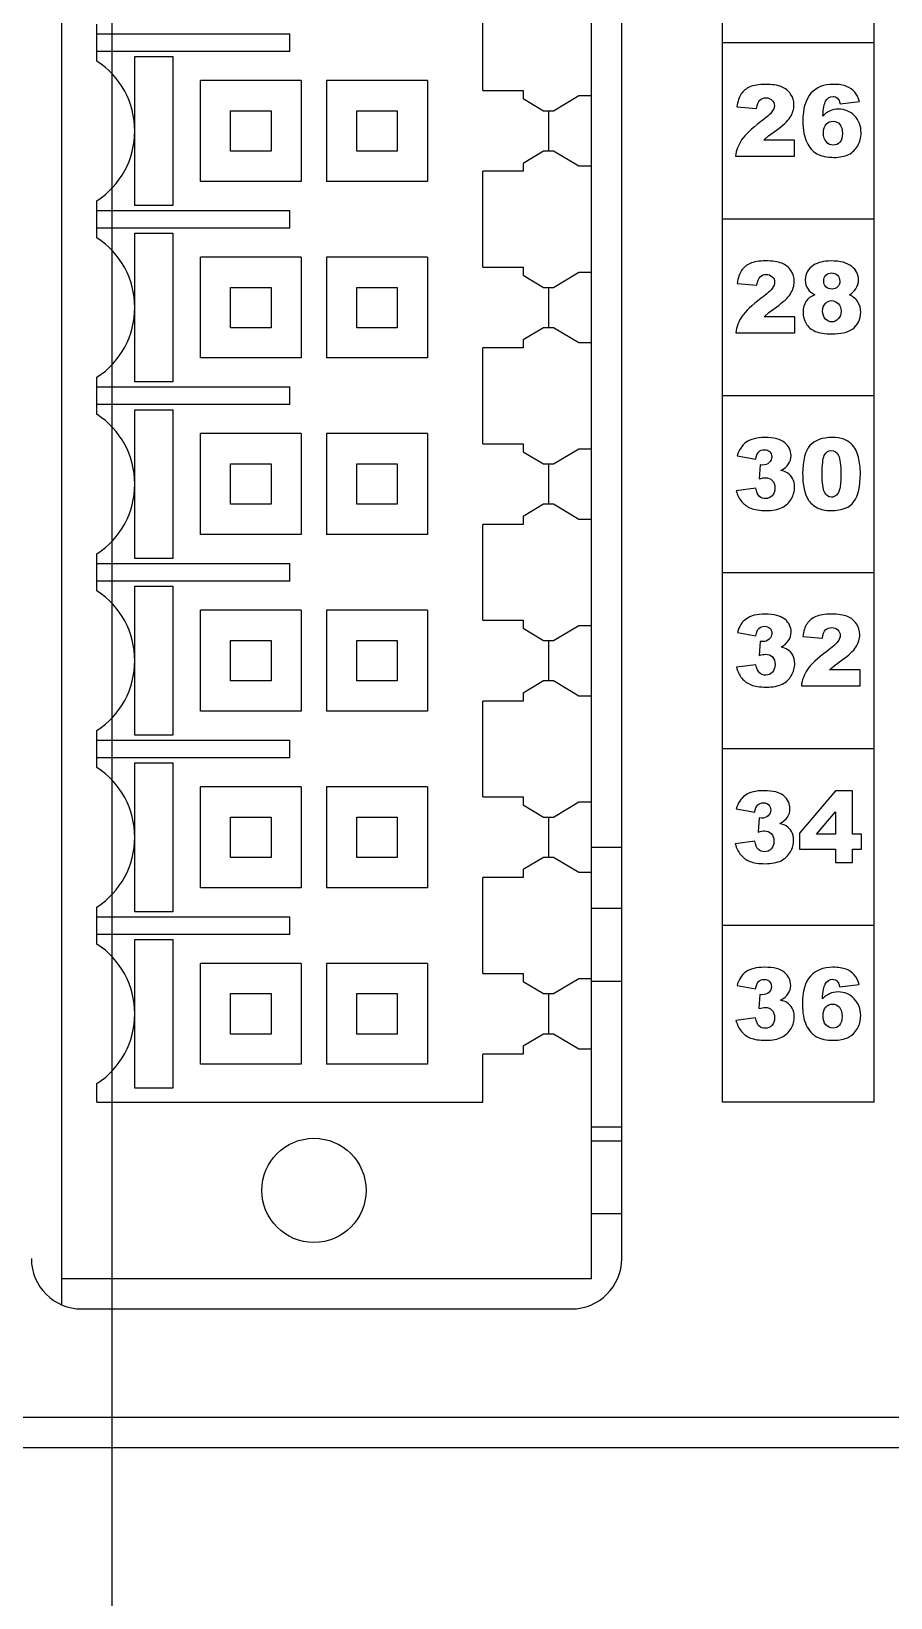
# Model space of a CAD drawing. Header units: millimetres. Extents: x 40 to 522, y -286 to 20.
# Drawn here: x 440.15 to 457.18, y -224.87 to -193.83 of the extents above; entities that cross this region are included whole.
import ezdxf

# ---------------------------------------------------------------- set-up
doc = ezdxf.new("R2010")
doc.units = ezdxf.units.MM

# ---------------------------------------------------------------- blocks, each defined once
blk = doc.blocks.new('MOD_DOM724i')
at = {"linetype": 'Continuous'}
for p, q in [((118.751, 121.448), (118.751, 51.448)), ((129.251, 51.448), (129.251, 121.448)), ((129.851, 51.848), (129.851, 121.048)), ((131.851, 54.948), (131.851, 117.948)), ((134.851, 54.948), (134.851, 117.948)), ((127.101, 74.998), (127.101, 76.898)), ((119.451, 75.58), (119.451, 76.315)), ((119.451, 76.123), (123.276, 76.123)), ((123.276, 75.773), (123.276, 76.123)), ((123.276, 75.773), (119.451, 75.773)), ((131.851, 75.948), (134.851, 75.948)), ((120.201, 75.673), (120.952, 75.673)), ((120.201, 74.202), (120.201, 75.673)), ((120.952, 75.673), (120.952, 72.723)), ((123.501, 75.198), (121.501, 75.198)), ((121.501, 73.198), (121.501, 75.198)), ((123.501, 75.198), (123.501, 73.198)), ((126.001, 75.198), (124.001, 75.198)), ((124.001, 75.198), (124.001, 73.198)), ((126.001, 75.198), (126.001, 73.198)), ((127.101, 74.998), (127.901, 74.998)), ((127.901, 74.998), (127.901, 74.84)), ((127.901, 74.84), (128.304, 74.598)), ((128.501, 74.598), (129.001, 74.898)), ((129.001, 74.898), (129.251, 74.898)), ((122.101, 74.598), (122.901, 74.598)), ((122.101, 73.798), (122.101, 74.598)), ((122.901, 74.598), (122.901, 73.798)), ((124.601, 74.598), (125.401, 74.598)), ((124.601, 73.798), (124.601, 74.598)), ((125.401, 74.598), (125.401, 73.798)), ((128.304, 74.598), (128.501, 74.598)), ((128.401, 74.598), (128.401, 73.798)), ((132.135, 74.674), (132.525, 74.643)), ((134.179, 74.735), (134.565, 74.782)), ((132.759, 74.099), (132.916, 74.213)), ((120.201, 72.723), (120.201, 74.194)), ((132.666, 74.015), (132.759, 74.099)), ((133.273, 74.015), (132.666, 74.015)), ((133.273, 73.698), (133.273, 74.015)), ((122.901, 73.798), (122.101, 73.798)), ((125.401, 73.798), (124.601, 73.798)), ((128.304, 73.798), (127.901, 73.556)), ((128.501, 73.798), (128.304, 73.798)), ((129.001, 73.497), (128.501, 73.798)), ((132.106, 73.698), (133.273, 73.698)), ((127.901, 73.398), (127.101, 73.398)), ((127.101, 71.498), (127.101, 73.398)), ((127.901, 73.556), (127.901, 73.398)), ((129.251, 73.497), (129.001, 73.497)), ((123.501, 73.198), (121.501, 73.198)), ((126.001, 73.198), (124.001, 73.198)), ((119.451, 72.08), (119.451, 72.815)), ((120.952, 72.723), (120.201, 72.723)), ((119.451, 72.623), (123.276, 72.623)), ((123.276, 72.273), (123.276, 72.623)), ((134.851, 72.448), (131.851, 72.448)), ((123.276, 72.273), (119.451, 72.273)), ((120.201, 72.173), (120.952, 72.173)), ((120.201, 70.702), (120.201, 72.173)), ((120.952, 72.173), (120.952, 69.223)), ((123.501, 71.698), (121.501, 71.698)), ((121.501, 69.698), (121.501, 71.698)), ((123.501, 71.698), (123.501, 69.698)), ((126.001, 71.698), (124.001, 71.698)), ((124.001, 71.698), (124.001, 69.698)), ((126.001, 71.698), (126.001, 69.698)), ((127.101, 71.498), (127.901, 71.498)), ((127.901, 71.498), (127.901, 71.34)), ((122.101, 71.098), (122.901, 71.098)), ((122.101, 70.298), (122.101, 71.098)), ((122.901, 71.098), (122.901, 70.298)), ((124.601, 71.098), (125.401, 71.098)), ((124.601, 70.298), (124.601, 71.098)), ((125.401, 71.098), (125.401, 70.298)), ((127.901, 71.34), (128.304, 71.098)), ((128.304, 71.098), (128.501, 71.098)), ((128.401, 71.098), (128.401, 70.298)), ((128.501, 71.098), (129.001, 71.398)), ((129.001, 71.398), (129.251, 71.398)), ((132.141, 71.174), (132.53, 71.143)), ((120.201, 69.223), (120.201, 70.694)), ((132.672, 70.515), (132.765, 70.599)), ((133.279, 70.515), (132.672, 70.515)), ((132.765, 70.599), (132.922, 70.713)), ((133.279, 70.198), (133.279, 70.515)), ((122.901, 70.298), (122.101, 70.298)), ((125.401, 70.298), (124.601, 70.298)), ((128.304, 70.298), (127.901, 70.056)), ((128.501, 70.298), (128.304, 70.298)), ((129.001, 69.997), (128.501, 70.298)), ((132.112, 70.198), (133.279, 70.198)), ((127.901, 69.898), (127.101, 69.898)), ((127.101, 67.998), (127.101, 69.898)), ((127.901, 70.056), (127.901, 69.898)), ((129.251, 69.997), (129.001, 69.997)), ((123.501, 69.698), (121.501, 69.698)), ((126.001, 69.698), (124.001, 69.698)), ((119.451, 68.58), (119.451, 69.315)), ((119.451, 69.123), (123.276, 69.123)), ((120.952, 69.223), (120.201, 69.223)), ((123.276, 68.773), (123.276, 69.123)), ((134.851, 68.948), (131.851, 68.948)), ((123.276, 68.773), (119.451, 68.773)), ((120.201, 68.673), (120.952, 68.673)), ((120.201, 67.202), (120.201, 68.673)), ((120.952, 68.673), (120.952, 65.723)), ((123.501, 68.198), (121.501, 68.198)), ((121.501, 66.198), (121.501, 68.198)), ((123.501, 68.198), (123.501, 66.198)), ((126.001, 68.198), (124.001, 68.198)), ((124.001, 68.198), (124.001, 66.198)), ((126.001, 68.198), (126.001, 66.198)), ((127.101, 67.998), (127.901, 67.998)), ((127.901, 67.998), (127.901, 67.84)), ((127.901, 67.84), (128.304, 67.598)), ((128.501, 67.598), (129.001, 67.898)), ((129.001, 67.898), (129.251, 67.898)), ((132.142, 67.759), (132.509, 67.693)), ((122.101, 67.598), (122.901, 67.598)), ((122.101, 66.798), (122.101, 67.598)), ((122.901, 67.598), (122.901, 66.798)), ((124.601, 67.598), (125.401, 67.598)), ((124.601, 66.798), (124.601, 67.598)), ((125.401, 67.598), (125.401, 66.798)), ((128.304, 67.598), (128.501, 67.598)), ((128.401, 67.598), (128.401, 66.798)), ((132.593, 67.58), (132.573, 67.302)), ((132.644, 67.575), (132.593, 67.58)), ((120.201, 65.723), (120.201, 67.194)), ((132.509, 67.119), (132.121, 67.067)), ((122.901, 66.798), (122.101, 66.798)), ((125.401, 66.798), (124.601, 66.798)), ((128.304, 66.798), (127.901, 66.556)), ((128.501, 66.798), (128.304, 66.798)), ((129.001, 66.497), (128.501, 66.798)), ((127.901, 66.556), (127.901, 66.398)), ((129.251, 66.497), (129.001, 66.497)), ((123.501, 66.198), (121.501, 66.198)), ((126.001, 66.198), (124.001, 66.198)), ((127.901, 66.398), (127.101, 66.398)), ((127.101, 64.498), (127.101, 66.398)), ((119.451, 65.08), (119.451, 65.815)), ((119.451, 65.623), (123.276, 65.623)), ((120.952, 65.723), (120.201, 65.723)), ((123.276, 65.273), (123.276, 65.623)), ((123.276, 65.273), (119.451, 65.273)), ((131.851, 65.448), (134.851, 65.448)), ((120.201, 65.173), (120.952, 65.173)), ((120.201, 63.702), (120.201, 65.173)), ((120.952, 65.173), (120.952, 62.223)), ((123.501, 64.698), (121.501, 64.698)), ((121.501, 62.698), (121.501, 64.698)), ((123.501, 64.698), (123.501, 62.698)), ((126.001, 64.698), (124.001, 64.698)), ((124.001, 64.698), (124.001, 62.698)), ((126.001, 64.698), (126.001, 62.698)), ((127.101, 64.498), (127.901, 64.498)), ((127.901, 64.498), (127.901, 64.34)), ((127.901, 64.34), (128.304, 64.098)), ((128.501, 64.098), (129.001, 64.398)), ((129.001, 64.398), (129.251, 64.398)), ((122.101, 64.098), (122.901, 64.098)), ((122.101, 63.298), (122.101, 64.098)), ((122.901, 64.098), (122.901, 63.298)), ((124.601, 64.098), (125.401, 64.098)), ((124.601, 63.298), (124.601, 64.098)), ((125.401, 64.098), (125.401, 63.298)), ((128.304, 64.098), (128.501, 64.098)), ((128.401, 64.098), (128.401, 63.298)), ((132.145, 64.259), (132.512, 64.193)), ((132.596, 64.08), (132.576, 63.802)), ((132.647, 64.075), (132.596, 64.08)), ((133.44, 64.174), (133.829, 64.143)), ((120.201, 62.223), (120.201, 63.694)), ((134.063, 63.599), (134.221, 63.713)), ((132.512, 63.619), (132.124, 63.567)), ((133.971, 63.515), (134.063, 63.599)), ((134.578, 63.515), (133.971, 63.515)), ((134.578, 63.198), (134.578, 63.515)), ((122.901, 63.298), (122.101, 63.298)), ((125.401, 63.298), (124.601, 63.298)), ((128.304, 63.298), (127.901, 63.056)), ((127.901, 63.056), (127.901, 62.898)), ((128.501, 63.298), (128.304, 63.298)), ((129.001, 62.997), (128.501, 63.298)), ((133.411, 63.198), (134.578, 63.198)), ((127.901, 62.898), (127.101, 62.898)), ((127.101, 60.998), (127.101, 62.898)), ((129.251, 62.997), (129.001, 62.997)), ((123.501, 62.698), (121.501, 62.698)), ((126.001, 62.698), (124.001, 62.698)), ((119.451, 61.58), (119.451, 62.315)), ((119.451, 62.123), (123.276, 62.123)), ((120.952, 62.223), (120.201, 62.223)), ((123.276, 61.773), (123.276, 62.123)), ((134.851, 61.948), (131.851, 61.948)), ((123.276, 61.773), (119.451, 61.773)), ((120.201, 61.673), (120.952, 61.673)), ((120.201, 60.202), (120.201, 61.673)), ((120.952, 61.673), (120.952, 58.723)), ((123.501, 61.198), (121.501, 61.198)), ((121.501, 59.198), (121.501, 61.198)), ((123.501, 61.198), (123.501, 59.198)), ((126.001, 61.198), (124.001, 61.198)), ((124.001, 61.198), (124.001, 59.198)), ((126.001, 61.198), (126.001, 59.198)), ((127.101, 60.998), (127.901, 60.998)), ((127.901, 60.998), (127.901, 60.84)), ((128.501, 60.598), (129.001, 60.898)), ((129.001, 60.898), (129.251, 60.898)), ((134.086, 61.121), (133.377, 60.279)), ((134.425, 61.121), (134.086, 61.121)), ((134.425, 60.261), (134.425, 61.121)), ((122.101, 60.598), (122.901, 60.598)), ((122.101, 59.798), (122.101, 60.598)), ((122.901, 60.598), (122.901, 59.798)), ((124.601, 60.598), (125.401, 60.598)), ((124.601, 59.798), (124.601, 60.598)), ((125.401, 60.598), (125.401, 59.798)), ((127.901, 60.84), (128.304, 60.598)), ((128.304, 60.598), (128.501, 60.598)), ((128.401, 60.598), (128.401, 59.798)), ((132.122, 60.759), (132.49, 60.693)), ((132.574, 60.58), (132.554, 60.302)), ((132.624, 60.575), (132.574, 60.58)), ((133.71, 60.261), (134.086, 60.701)), ((134.086, 60.701), (134.086, 60.261)), ((133.377, 60.279), (133.377, 59.959)), ((134.086, 60.261), (133.71, 60.261)), ((134.6, 60.261), (134.425, 60.261)), ((134.6, 59.959), (134.6, 60.261)), ((120.201, 58.723), (120.201, 60.194)), ((129.851, 59.998), (129.251, 59.998)), ((129.851, 59.998), (129.251, 59.998)), ((132.49, 60.119), (132.101, 60.067)), ((133.377, 59.959), (134.086, 59.959)), ((134.086, 59.959), (134.086, 59.698)), ((134.425, 59.959), (134.6, 59.959)), ((134.425, 59.698), (134.425, 59.959)), ((122.901, 59.798), (122.101, 59.798)), ((125.401, 59.798), (124.601, 59.798)), ((128.304, 59.798), (127.901, 59.556)), ((128.501, 59.798), (128.304, 59.798)), ((129.001, 59.497), (128.501, 59.798)), ((134.086, 59.698), (134.425, 59.698)), ((127.901, 59.398), (127.101, 59.398)), ((127.101, 57.498), (127.101, 59.398)), ((127.901, 59.556), (127.901, 59.398)), ((129.251, 59.497), (129.001, 59.497)), ((123.501, 59.198), (121.501, 59.198)), ((126.001, 59.198), (124.001, 59.198)), ((119.451, 58.08), (119.451, 58.815)), ((120.952, 58.723), (120.201, 58.723)), ((129.851, 58.784), (129.251, 58.784)), ((119.451, 58.623), (123.276, 58.623)), ((123.276, 58.273), (123.276, 58.623)), ((134.851, 58.448), (131.851, 58.448)), ((123.276, 58.273), (119.451, 58.273)), ((120.201, 58.173), (120.952, 58.173)), ((120.201, 56.702), (120.201, 58.173)), ((120.952, 58.173), (120.952, 55.223)), ((123.501, 57.698), (121.501, 57.698)), ((121.501, 55.698), (121.501, 57.698)), ((123.501, 57.698), (123.501, 55.698)), ((126.001, 57.698), (124.001, 57.698)), ((124.001, 57.698), (124.001, 55.698)), ((126.001, 57.698), (126.001, 55.698)), ((127.101, 57.498), (127.901, 57.498)), ((127.901, 57.498), (127.901, 57.34)), ((127.901, 57.34), (128.304, 57.098)), ((128.501, 57.098), (129.001, 57.398)), ((129.001, 57.398), (129.251, 57.398)), ((129.851, 57.341), (129.251, 57.341)), ((132.136, 57.259), (132.504, 57.193)), ((134.17, 57.235), (134.557, 57.282)), ((122.101, 57.098), (122.901, 57.098)), ((122.101, 56.298), (122.101, 57.098)), ((122.901, 57.098), (122.901, 56.298)), ((124.601, 57.098), (125.401, 57.098)), ((124.601, 56.298), (124.601, 57.098)), ((125.401, 57.098), (125.401, 56.298)), ((128.304, 57.098), (128.501, 57.098)), ((128.401, 57.098), (128.401, 56.298)), ((132.588, 57.08), (132.568, 56.802)), ((132.638, 57.075), (132.588, 57.08)), ((120.201, 55.223), (120.201, 56.694)), ((132.504, 56.619), (132.115, 56.567)), ((122.901, 56.298), (122.101, 56.298)), ((125.401, 56.298), (124.601, 56.298)), ((128.304, 56.298), (127.901, 56.056)), ((128.501, 56.298), (128.304, 56.298)), ((129.001, 55.997), (128.501, 56.298)), ((127.901, 55.898), (127.101, 55.898)), ((127.101, 54.948), (127.101, 55.898)), ((127.901, 56.056), (127.901, 55.898)), ((129.251, 55.997), (129.001, 55.997)), ((123.501, 55.698), (121.501, 55.698)), ((126.001, 55.698), (124.001, 55.698)), ((119.451, 54.948), (119.451, 55.315)), ((120.952, 55.223), (120.201, 55.223)), ((119.451, 54.948), (127.101, 54.948)), ((134.851, 54.948), (131.851, 54.948)), ((129.851, 54.454), (129.251, 54.454)), ((129.251, 54.184), (129.851, 54.184)), ((129.251, 52.741), (129.851, 52.741)), ((129.251, 51.448), (118.751, 51.448)), ((118.751, 51.448), (118.751, 50.932)), ((119.151, 50.848), (128.851, 50.848)), ((143.501, 48.698), (111.001, 48.698)), ((143.501, 48.098), (111.001, 48.098))]:
    blk.add_line(p, q, dxfattribs=at)
blk.add_circle((123.751, 53.198), 1.033, dxfattribs=at)
for centre, radius, start, end in [((118.551, 74.198), 1.65, 303.0557, 56.9443), ((118.551, 70.698), 1.65, 303.0557, 56.9443), ((134.025, 71.245), 1.071, 270.0061, 282.0044), ((118.551, 67.198), 1.65, 303.0557, 56.9443), ((118.551, 63.698), 1.65, 303.0557, 56.9443), ((118.551, 60.198), 1.65, 303.0557, 56.9443), ((118.551, 56.698), 1.65, 303.0557, 56.9443), ((119.151, 51.848), 1, 180, 270), ((128.851, 51.848), 1, 270, 0)]:
    blk.add_arc(centre, radius, start, end, dxfattribs=at)
for points in [[(132.219, 74.931), (132.178, 74.869), (132.15, 74.783), (132.135, 74.674)], [(132.391, 75.072), (132.317, 75.039), (132.259, 74.992), (132.219, 74.931)], [(132.699, 75.121), (132.568, 75.121), (132.465, 75.104), (132.391, 75.072)], [(132.588, 74.808), (132.619, 74.839), (132.66, 74.855), (132.71, 74.855)], [(133.018, 75.074), (132.942, 75.105), (132.836, 75.121), (132.699, 75.121)], [(132.71, 74.855), (132.758, 74.855), (132.797, 74.84), (132.828, 74.809)], [(133.198, 74.93), (133.154, 74.995), (133.095, 75.043), (133.018, 75.074)], [(133.264, 74.714), (133.264, 74.794), (133.242, 74.865), (133.198, 74.93)], [(133.601, 74.945), (133.494, 74.827), (133.441, 74.642), (133.441, 74.39)], [(134.043, 75.121), (133.854, 75.121), (133.707, 75.062), (133.601, 74.945)], [(133.892, 74.787), (133.927, 74.85), (133.976, 74.883), (134.039, 74.883)], [(134.039, 74.883), (134.074, 74.883), (134.103, 74.871), (134.127, 74.849)], [(134.307, 75.082), (134.242, 75.108), (134.154, 75.121), (134.043, 75.121)], [(134.127, 74.849), (134.151, 74.826), (134.168, 74.788), (134.179, 74.735)], [(134.468, 74.969), (134.425, 75.019), (134.372, 75.056), (134.307, 75.082)], [(134.565, 74.782), (134.543, 74.857), (134.51, 74.92), (134.468, 74.969)], [(132.525, 74.643), (132.535, 74.721), (132.556, 74.777), (132.588, 74.808)], [(132.828, 74.575), (132.796, 74.531), (132.723, 74.466), (132.61, 74.382)], [(132.828, 74.809), (132.86, 74.779), (132.876, 74.742), (132.876, 74.7)], [(132.876, 74.7), (132.876, 74.66), (132.86, 74.619), (132.828, 74.575)], [(133.189, 74.469), (133.238, 74.547), (133.264, 74.628), (133.264, 74.714)], [(133.836, 74.493), (133.847, 74.643), (133.866, 74.741), (133.892, 74.787)], [(133.979, 74.597), (133.929, 74.574), (133.882, 74.54), (133.836, 74.493)], [(134.149, 74.632), (134.084, 74.632), (134.028, 74.62), (133.979, 74.597)], [(134.465, 74.498), (134.379, 74.587), (134.273, 74.632), (134.149, 74.632)], [(132.61, 74.382), (132.423, 74.244), (132.296, 74.123), (132.228, 74.022)], [(132.916, 74.213), (133.048, 74.306), (133.139, 74.391), (133.189, 74.469)], [(133.441, 74.39), (133.441, 74.217), (133.466, 74.079), (133.517, 73.974)], [(133.849, 74.159), (133.849, 74.233), (133.867, 74.291), (133.904, 74.331)], [(133.904, 74.331), (133.94, 74.371), (133.986, 74.391), (134.04, 74.391)], [(134.04, 74.391), (134.093, 74.391), (134.137, 74.37), (134.172, 74.328)], [(134.172, 74.328), (134.208, 74.287), (134.226, 74.227), (134.226, 74.148)], [(134.595, 74.159), (134.595, 74.295), (134.551, 74.408), (134.465, 74.498)], [(132.228, 74.022), (132.16, 73.921), (132.12, 73.812), (132.106, 73.698)], [(133.517, 73.974), (133.568, 73.868), (133.635, 73.793), (133.72, 73.745)], [(133.907, 73.98), (133.868, 74.023), (133.849, 74.082), (133.849, 74.159)], [(134.047, 73.916), (133.992, 73.916), (133.945, 73.937), (133.907, 73.98)], [(134.175, 73.974), (134.141, 73.935), (134.098, 73.916), (134.047, 73.916)], [(134.226, 74.148), (134.226, 74.071), (134.209, 74.013), (134.175, 73.974)], [(134.348, 73.732), (134.425, 73.771), (134.485, 73.829), (134.529, 73.906)], [(134.529, 73.906), (134.573, 73.982), (134.595, 74.066), (134.595, 74.159)], [(133.72, 73.745), (133.804, 73.698), (133.917, 73.674), (134.057, 73.674)], [(134.057, 73.674), (134.174, 73.674), (134.27, 73.694), (134.348, 73.732)], [(132.225, 71.431), (132.184, 71.369), (132.156, 71.283), (132.141, 71.174)], [(132.397, 71.572), (132.322, 71.539), (132.265, 71.492), (132.225, 71.431)], [(132.705, 71.621), (132.573, 71.621), (132.471, 71.604), (132.397, 71.572)], [(133.024, 71.574), (132.948, 71.605), (132.842, 71.621), (132.705, 71.621)], [(133.204, 71.43), (133.16, 71.495), (133.101, 71.543), (133.024, 71.574)], [(133.27, 71.214), (133.27, 71.294), (133.248, 71.365), (133.204, 71.43)], [(133.654, 71.535), (133.543, 71.461), (133.488, 71.365), (133.488, 71.248)], [(133.994, 71.621), (133.853, 71.621), (133.739, 71.593), (133.654, 71.535)], [(134.409, 71.514), (134.319, 71.585), (134.182, 71.621), (133.994, 71.621)], [(134.544, 71.245), (134.544, 71.353), (134.499, 71.443), (134.409, 71.514)], [(132.53, 71.143), (132.541, 71.221), (132.562, 71.277), (132.594, 71.308)], [(132.594, 71.308), (132.625, 71.339), (132.666, 71.355), (132.716, 71.355)], [(132.716, 71.355), (132.763, 71.355), (132.803, 71.34), (132.834, 71.309)], [(132.834, 71.309), (132.866, 71.279), (132.882, 71.242), (132.882, 71.2)], [(132.882, 71.2), (132.882, 71.16), (132.866, 71.119), (132.834, 71.075)], [(133.194, 70.969), (133.244, 71.047), (133.27, 71.128), (133.27, 71.214)], [(133.488, 71.248), (133.488, 71.176), (133.507, 71.113), (133.545, 71.059)], [(133.854, 71.225), (133.854, 71.272), (133.868, 71.31), (133.898, 71.34)], [(133.899, 71.108), (133.868, 71.137), (133.854, 71.176), (133.854, 71.225)], [(133.898, 71.34), (133.928, 71.369), (133.966, 71.385), (134.014, 71.385)], [(134.02, 71.064), (133.97, 71.064), (133.929, 71.078), (133.899, 71.108)], [(134.014, 71.385), (134.059, 71.385), (134.098, 71.369), (134.128, 71.339)], [(134.13, 71.107), (134.101, 71.078), (134.064, 71.064), (134.02, 71.064)], [(134.128, 71.339), (134.158, 71.308), (134.173, 71.269), (134.173, 71.221)], [(134.173, 71.221), (134.173, 71.174), (134.159, 71.136), (134.13, 71.107)], [(134.49, 71.069), (134.525, 71.123), (134.544, 71.182), (134.544, 71.245)], [(132.615, 70.882), (132.428, 70.744), (132.301, 70.623), (132.233, 70.522)], [(132.834, 71.075), (132.802, 71.031), (132.729, 70.966), (132.615, 70.882)], [(132.922, 70.713), (133.054, 70.806), (133.144, 70.891), (133.194, 70.969)], [(133.503, 70.817), (133.464, 70.76), (133.445, 70.691), (133.445, 70.609)], [(133.679, 70.95), (133.599, 70.919), (133.541, 70.875), (133.503, 70.817)], [(133.545, 71.059), (133.573, 71.019), (133.618, 70.983), (133.679, 70.95)], [(133.887, 70.777), (133.923, 70.815), (133.965, 70.835), (134.014, 70.835)], [(134.014, 70.835), (134.062, 70.835), (134.105, 70.814), (134.142, 70.775)], [(134.364, 70.95), (134.421, 70.988), (134.463, 71.027), (134.49, 71.069)], [(134.533, 70.806), (134.496, 70.865), (134.439, 70.914), (134.364, 70.95)], [(134.589, 70.607), (134.589, 70.68), (134.57, 70.746), (134.533, 70.806)], [(132.233, 70.522), (132.166, 70.421), (132.126, 70.312), (132.112, 70.198)], [(133.445, 70.609), (133.445, 70.525), (133.465, 70.449), (133.506, 70.381)], [(133.833, 70.623), (133.833, 70.687), (133.85, 70.739), (133.887, 70.777)], [(133.889, 70.47), (133.851, 70.51), (133.833, 70.56), (133.833, 70.623)], [(134.142, 70.775), (134.18, 70.735), (134.199, 70.685), (134.199, 70.623)], [(134.199, 70.623), (134.199, 70.562), (134.18, 70.512), (134.143, 70.472)], [(134.541, 70.411), (134.573, 70.472), (134.589, 70.537), (134.589, 70.607)], [(133.506, 70.381), (133.547, 70.312), (133.607, 70.261), (133.685, 70.226)], [(133.685, 70.226), (133.763, 70.192), (133.876, 70.174), (134.025, 70.174)], [(134.018, 70.412), (133.97, 70.412), (133.927, 70.432), (133.889, 70.47)], [(134.143, 70.472), (134.106, 70.432), (134.064, 70.412), (134.018, 70.412)], [(134.248, 70.197), (134.317, 70.212), (134.375, 70.237), (134.422, 70.27)], [(134.422, 70.27), (134.469, 70.303), (134.508, 70.349), (134.541, 70.411)], [(132.318, 68.028), (132.231, 67.965), (132.172, 67.875), (132.142, 67.759)], [(132.687, 68.121), (132.528, 68.121), (132.404, 68.09), (132.318, 68.028)], [(133.083, 68.019), (133.001, 68.087), (132.869, 68.121), (132.687, 68.121)], [(133.206, 67.762), (133.206, 67.865), (133.165, 67.95), (133.083, 68.019)], [(134.018, 68.121), (133.822, 68.121), (133.675, 68.068), (133.58, 67.962)], [(134.25, 68.086), (134.189, 68.109), (134.112, 68.121), (134.018, 68.121)], [(134.398, 67.995), (134.36, 68.033), (134.311, 68.063), (134.25, 68.086)], [(134.488, 67.878), (134.466, 67.919), (134.437, 67.958), (134.398, 67.995)], [(132.509, 67.693), (132.519, 67.761), (132.539, 67.81), (132.568, 67.838)], [(132.568, 67.838), (132.596, 67.865), (132.634, 67.88), (132.679, 67.88)], [(132.679, 67.88), (132.723, 67.88), (132.759, 67.866), (132.784, 67.841)], [(132.823, 67.739), (132.823, 67.695), (132.805, 67.656), (132.771, 67.624)], [(132.784, 67.841), (132.809, 67.816), (132.823, 67.781), (132.823, 67.739)], [(133.156, 67.598), (133.188, 67.647), (133.206, 67.701), (133.206, 67.762)], [(133.58, 67.962), (133.484, 67.855), (133.437, 67.669), (133.437, 67.403)], [(133.823, 67.402), (133.823, 67.578), (133.837, 67.699), (133.865, 67.764)], [(133.865, 67.764), (133.894, 67.829), (133.94, 67.863), (134.005, 67.863)], [(134.005, 67.863), (134.068, 67.863), (134.115, 67.83), (134.146, 67.766)], [(134.146, 67.766), (134.178, 67.702), (134.194, 67.577), (134.194, 67.392)], [(134.542, 67.735), (134.528, 67.789), (134.51, 67.837), (134.488, 67.878)], [(134.581, 67.408), (134.581, 67.521), (134.567, 67.63), (134.542, 67.735)], [(132.771, 67.624), (132.737, 67.591), (132.695, 67.575), (132.644, 67.575)], [(133.006, 67.469), (133.073, 67.505), (133.123, 67.548), (133.156, 67.598)], [(133.13, 67.422), (133.102, 67.44), (133.059, 67.456), (133.006, 67.469)], [(133.238, 67.309), (133.212, 67.356), (133.176, 67.394), (133.13, 67.422)], [(133.437, 67.403), (133.437, 67.294), (133.445, 67.196), (133.464, 67.106)], [(133.869, 67.037), (133.838, 67.101), (133.823, 67.224), (133.823, 67.402)], [(134.194, 67.392), (134.194, 67.265), (134.186, 67.171), (134.173, 67.112)], [(134.452, 66.85), (134.538, 66.968), (134.581, 67.154), (134.581, 67.408)], [(132.121, 67.067), (132.146, 66.979), (132.182, 66.907), (132.23, 66.849)], [(132.58, 66.955), (132.548, 66.986), (132.525, 67.04), (132.509, 67.119)], [(132.573, 67.302), (132.627, 67.317), (132.669, 67.325), (132.699, 67.325)], [(132.699, 67.325), (132.757, 67.325), (132.802, 67.307), (132.835, 67.271)], [(132.886, 67.121), (132.886, 67.057), (132.868, 67.006), (132.833, 66.968)], [(132.835, 67.271), (132.868, 67.235), (132.886, 67.186), (132.886, 67.121)], [(133.213, 66.907), (133.255, 66.981), (133.277, 67.059), (133.277, 67.142)], [(133.277, 67.142), (133.277, 67.207), (133.264, 67.262), (133.238, 67.309)], [(133.464, 67.106), (133.484, 67.017), (133.509, 66.947), (133.543, 66.895)], [(134.173, 67.112), (134.16, 67.052), (134.138, 67.008), (134.109, 66.98)], [(132.23, 66.849), (132.277, 66.792), (132.338, 66.748), (132.411, 66.719)], [(132.703, 66.911), (132.654, 66.911), (132.613, 66.925), (132.58, 66.955)], [(132.833, 66.968), (132.799, 66.93), (132.755, 66.911), (132.703, 66.911)], [(133.029, 66.734), (133.109, 66.774), (133.17, 66.832), (133.213, 66.907)], [(133.543, 66.895), (133.59, 66.823), (133.65, 66.767), (133.722, 66.73)], [(134.007, 66.939), (133.947, 66.939), (133.901, 66.972), (133.869, 67.037)], [(134.109, 66.98), (134.08, 66.953), (134.046, 66.939), (134.007, 66.939)], [(134.008, 66.674), (134.218, 66.674), (134.366, 66.732), (134.452, 66.85)], [(132.411, 66.719), (132.485, 66.689), (132.585, 66.674), (132.713, 66.674)], [(132.713, 66.674), (132.843, 66.674), (132.949, 66.695), (133.029, 66.734)], [(133.722, 66.73), (133.795, 66.693), (133.889, 66.674), (134.008, 66.674)], [(132.69, 64.621), (132.53, 64.621), (132.407, 64.59), (132.321, 64.528)], [(133.086, 64.519), (133.004, 64.587), (132.872, 64.621), (132.69, 64.621)], [(134.004, 64.621), (133.872, 64.621), (133.77, 64.604), (133.696, 64.572)], [(134.323, 64.574), (134.247, 64.605), (134.141, 64.621), (134.004, 64.621)], [(132.321, 64.528), (132.233, 64.465), (132.175, 64.375), (132.145, 64.259)], [(132.512, 64.193), (132.522, 64.261), (132.542, 64.31), (132.571, 64.338)], [(132.571, 64.338), (132.599, 64.365), (132.636, 64.38), (132.682, 64.38)], [(132.682, 64.38), (132.726, 64.38), (132.762, 64.366), (132.787, 64.341)], [(132.787, 64.341), (132.812, 64.316), (132.826, 64.281), (132.826, 64.239)], [(133.208, 64.262), (133.208, 64.365), (133.167, 64.45), (133.086, 64.519)], [(133.523, 64.431), (133.483, 64.369), (133.455, 64.283), (133.44, 64.174)], [(133.696, 64.572), (133.621, 64.539), (133.564, 64.492), (133.523, 64.431)], [(133.829, 64.143), (133.84, 64.221), (133.861, 64.277), (133.892, 64.308)], [(133.892, 64.308), (133.924, 64.339), (133.965, 64.355), (134.014, 64.355)], [(134.014, 64.355), (134.062, 64.355), (134.101, 64.34), (134.133, 64.309)], [(134.133, 64.309), (134.164, 64.279), (134.181, 64.242), (134.181, 64.2)], [(134.502, 64.43), (134.459, 64.495), (134.399, 64.543), (134.323, 64.574)], [(134.568, 64.214), (134.568, 64.294), (134.546, 64.365), (134.502, 64.43)], [(132.774, 64.124), (132.74, 64.091), (132.698, 64.075), (132.647, 64.075)], [(132.826, 64.239), (132.826, 64.195), (132.808, 64.156), (132.774, 64.124)], [(133.009, 63.969), (133.076, 64.005), (133.125, 64.048), (133.159, 64.098)], [(133.133, 63.922), (133.104, 63.94), (133.062, 63.956), (133.009, 63.969)], [(133.159, 64.098), (133.191, 64.147), (133.208, 64.201), (133.208, 64.262)], [(134.133, 64.075), (134.1, 64.031), (134.028, 63.966), (133.914, 63.882)], [(134.181, 64.2), (134.181, 64.16), (134.164, 64.119), (134.133, 64.075)], [(134.221, 63.713), (134.353, 63.806), (134.443, 63.891), (134.493, 63.969)], [(134.493, 63.969), (134.543, 64.047), (134.568, 64.128), (134.568, 64.214)], [(132.576, 63.802), (132.63, 63.817), (132.672, 63.825), (132.702, 63.825)], [(132.702, 63.825), (132.76, 63.825), (132.805, 63.807), (132.838, 63.771)], [(132.838, 63.771), (132.871, 63.735), (132.889, 63.686), (132.889, 63.621)], [(133.241, 63.809), (133.215, 63.856), (133.179, 63.894), (133.133, 63.922)], [(133.28, 63.642), (133.28, 63.707), (133.267, 63.762), (133.241, 63.809)], [(133.914, 63.882), (133.727, 63.744), (133.6, 63.623), (133.532, 63.522)], [(132.124, 63.567), (132.148, 63.479), (132.185, 63.407), (132.232, 63.349)], [(132.232, 63.349), (132.28, 63.292), (132.34, 63.248), (132.414, 63.219)], [(132.583, 63.455), (132.55, 63.486), (132.528, 63.54), (132.512, 63.619)], [(132.706, 63.411), (132.656, 63.411), (132.615, 63.425), (132.583, 63.455)], [(132.836, 63.468), (132.802, 63.43), (132.758, 63.411), (132.706, 63.411)], [(132.889, 63.621), (132.889, 63.557), (132.87, 63.506), (132.836, 63.468)], [(133.032, 63.234), (133.112, 63.274), (133.173, 63.332), (133.216, 63.407)], [(133.216, 63.407), (133.258, 63.481), (133.28, 63.559), (133.28, 63.642)], [(133.532, 63.522), (133.464, 63.421), (133.424, 63.312), (133.411, 63.198)], [(132.414, 63.219), (132.487, 63.189), (132.588, 63.174), (132.716, 63.174)], [(132.716, 63.174), (132.846, 63.174), (132.952, 63.195), (133.032, 63.234)], [(132.298, 61.028), (132.211, 60.965), (132.153, 60.875), (132.122, 60.759)], [(132.667, 61.121), (132.508, 61.121), (132.385, 61.09), (132.298, 61.028)], [(132.548, 60.838), (132.577, 60.865), (132.614, 60.88), (132.66, 60.88)], [(132.66, 60.88), (132.704, 60.88), (132.739, 60.866), (132.764, 60.841)], [(133.063, 61.019), (132.982, 61.087), (132.85, 61.121), (132.667, 61.121)], [(133.186, 60.762), (133.186, 60.865), (133.145, 60.95), (133.063, 61.019)], [(132.49, 60.693), (132.499, 60.761), (132.519, 60.81), (132.548, 60.838)], [(132.752, 60.624), (132.717, 60.591), (132.675, 60.575), (132.624, 60.575)], [(132.803, 60.739), (132.803, 60.695), (132.786, 60.656), (132.752, 60.624)], [(132.764, 60.841), (132.79, 60.816), (132.803, 60.781), (132.803, 60.739)], [(132.986, 60.469), (133.053, 60.505), (133.103, 60.548), (133.136, 60.598)], [(133.136, 60.598), (133.169, 60.647), (133.186, 60.701), (133.186, 60.762)], [(132.554, 60.302), (132.607, 60.317), (132.649, 60.325), (132.68, 60.325)], [(132.68, 60.325), (132.737, 60.325), (132.782, 60.307), (132.815, 60.271)], [(132.815, 60.271), (132.849, 60.235), (132.866, 60.186), (132.866, 60.121)], [(133.11, 60.422), (133.082, 60.44), (133.04, 60.456), (132.986, 60.469)], [(133.218, 60.309), (133.193, 60.356), (133.156, 60.394), (133.11, 60.422)], [(133.258, 60.142), (133.258, 60.207), (133.244, 60.262), (133.218, 60.309)], [(132.101, 60.067), (132.126, 59.979), (132.162, 59.907), (132.21, 59.849)], [(132.561, 59.955), (132.528, 59.986), (132.505, 60.04), (132.49, 60.119)], [(132.684, 59.911), (132.634, 59.911), (132.593, 59.925), (132.561, 59.955)], [(132.814, 59.968), (132.779, 59.93), (132.735, 59.911), (132.684, 59.911)], [(132.866, 60.121), (132.866, 60.057), (132.848, 60.006), (132.814, 59.968)], [(133.193, 59.907), (133.236, 59.981), (133.258, 60.059), (133.258, 60.142)], [(132.21, 59.849), (132.258, 59.792), (132.318, 59.748), (132.391, 59.719)], [(132.391, 59.719), (132.465, 59.689), (132.565, 59.674), (132.693, 59.674)], [(132.693, 59.674), (132.823, 59.674), (132.929, 59.695), (133.009, 59.734)], [(133.009, 59.734), (133.09, 59.774), (133.151, 59.832), (133.193, 59.907)], [(132.312, 57.528), (132.225, 57.465), (132.167, 57.375), (132.136, 57.259)], [(132.681, 57.621), (132.522, 57.621), (132.399, 57.59), (132.312, 57.528)], [(133.077, 57.519), (132.996, 57.587), (132.864, 57.621), (132.681, 57.621)], [(133.2, 57.262), (133.2, 57.365), (133.159, 57.45), (133.077, 57.519)], [(133.592, 57.445), (133.485, 57.327), (133.433, 57.142), (133.433, 56.89)], [(134.035, 57.621), (133.845, 57.621), (133.698, 57.562), (133.592, 57.445)], [(134.298, 57.582), (134.233, 57.608), (134.145, 57.621), (134.035, 57.621)], [(134.459, 57.469), (134.417, 57.519), (134.363, 57.556), (134.298, 57.582)], [(134.557, 57.282), (134.534, 57.357), (134.502, 57.42), (134.459, 57.469)], [(132.504, 57.193), (132.513, 57.261), (132.533, 57.31), (132.562, 57.338)], [(132.562, 57.338), (132.591, 57.365), (132.628, 57.38), (132.674, 57.38)], [(132.674, 57.38), (132.718, 57.38), (132.753, 57.366), (132.778, 57.341)], [(132.817, 57.239), (132.817, 57.195), (132.8, 57.156), (132.765, 57.124)], [(132.778, 57.341), (132.804, 57.316), (132.817, 57.281), (132.817, 57.239)], [(133.15, 57.098), (133.183, 57.147), (133.2, 57.201), (133.2, 57.262)], [(133.827, 56.993), (133.839, 57.143), (133.858, 57.241), (133.883, 57.287)], [(133.883, 57.287), (133.918, 57.35), (133.968, 57.383), (134.031, 57.383)], [(134.141, 57.132), (134.076, 57.132), (134.019, 57.12), (133.97, 57.097)], [(134.031, 57.383), (134.065, 57.383), (134.095, 57.371), (134.118, 57.349)], [(134.118, 57.349), (134.142, 57.326), (134.16, 57.288), (134.17, 57.235)], [(134.456, 56.998), (134.371, 57.087), (134.265, 57.132), (134.141, 57.132)], [(132.568, 56.802), (132.621, 56.817), (132.663, 56.825), (132.694, 56.825)], [(132.765, 57.124), (132.731, 57.091), (132.689, 57.075), (132.638, 57.075)], [(132.694, 56.825), (132.751, 56.825), (132.796, 56.807), (132.829, 56.771)], [(133, 56.969), (133.067, 57.005), (133.117, 57.048), (133.15, 57.098)], [(133.124, 56.922), (133.096, 56.94), (133.054, 56.956), (133, 56.969)], [(133.232, 56.809), (133.207, 56.856), (133.17, 56.894), (133.124, 56.922)], [(133.433, 56.89), (133.433, 56.717), (133.458, 56.579), (133.508, 56.474)], [(133.97, 57.097), (133.921, 57.074), (133.873, 57.04), (133.827, 56.993)], [(133.841, 56.659), (133.841, 56.733), (133.859, 56.791), (133.895, 56.831)], [(133.895, 56.831), (133.931, 56.871), (133.977, 56.891), (134.032, 56.891)], [(134.032, 56.891), (134.084, 56.891), (134.128, 56.87), (134.164, 56.828)], [(134.164, 56.828), (134.2, 56.787), (134.218, 56.727), (134.218, 56.648)], [(134.587, 56.659), (134.587, 56.795), (134.543, 56.908), (134.456, 56.998)], [(132.115, 56.567), (132.14, 56.479), (132.176, 56.407), (132.224, 56.349)], [(132.574, 56.455), (132.542, 56.486), (132.519, 56.54), (132.504, 56.619)], [(132.88, 56.621), (132.88, 56.557), (132.862, 56.506), (132.827, 56.468)], [(132.829, 56.771), (132.863, 56.735), (132.88, 56.686), (132.88, 56.621)], [(133.207, 56.407), (133.25, 56.481), (133.271, 56.559), (133.271, 56.642)], [(133.271, 56.642), (133.271, 56.707), (133.258, 56.762), (133.232, 56.809)], [(133.898, 56.48), (133.86, 56.523), (133.841, 56.582), (133.841, 56.659)], [(134.218, 56.648), (134.218, 56.571), (134.201, 56.513), (134.167, 56.474)], [(134.521, 56.406), (134.565, 56.482), (134.587, 56.566), (134.587, 56.659)], [(132.224, 56.349), (132.272, 56.292), (132.332, 56.248), (132.405, 56.219)], [(132.405, 56.219), (132.479, 56.189), (132.579, 56.174), (132.707, 56.174)], [(132.698, 56.411), (132.648, 56.411), (132.607, 56.425), (132.574, 56.455)], [(132.827, 56.468), (132.793, 56.43), (132.749, 56.411), (132.698, 56.411)], [(132.707, 56.174), (132.837, 56.174), (132.943, 56.195), (133.023, 56.234)], [(133.023, 56.234), (133.103, 56.274), (133.165, 56.332), (133.207, 56.407)], [(133.508, 56.474), (133.559, 56.368), (133.627, 56.293), (133.712, 56.245)], [(133.712, 56.245), (133.796, 56.198), (133.908, 56.174), (134.049, 56.174)], [(134.038, 56.416), (133.983, 56.416), (133.936, 56.437), (133.898, 56.48)], [(134.167, 56.474), (134.132, 56.435), (134.089, 56.416), (134.038, 56.416)], [(134.049, 56.174), (134.165, 56.174), (134.262, 56.194), (134.339, 56.232)], [(134.339, 56.232), (134.417, 56.271), (134.477, 56.329), (134.521, 56.406)]]:
    blk.add_open_spline(points, degree=3, dxfattribs=at)
blk = doc.blocks.new('MOD_DMM700')
at = {"color": 7, "linetype": 'Continuous'}
blk.add_line((-0.25, 6), (-0.25, 124), dxfattribs=at)

msp = doc.modelspace()

# ---------------------------------------------------------------- block references
for name, p in [('MOD_DOM724i', (322, -270)), ('MOD_DMM700', (442, -270))]:
    msp.add_blockref(name, p)

doc.saveas('drawing.dxf')
